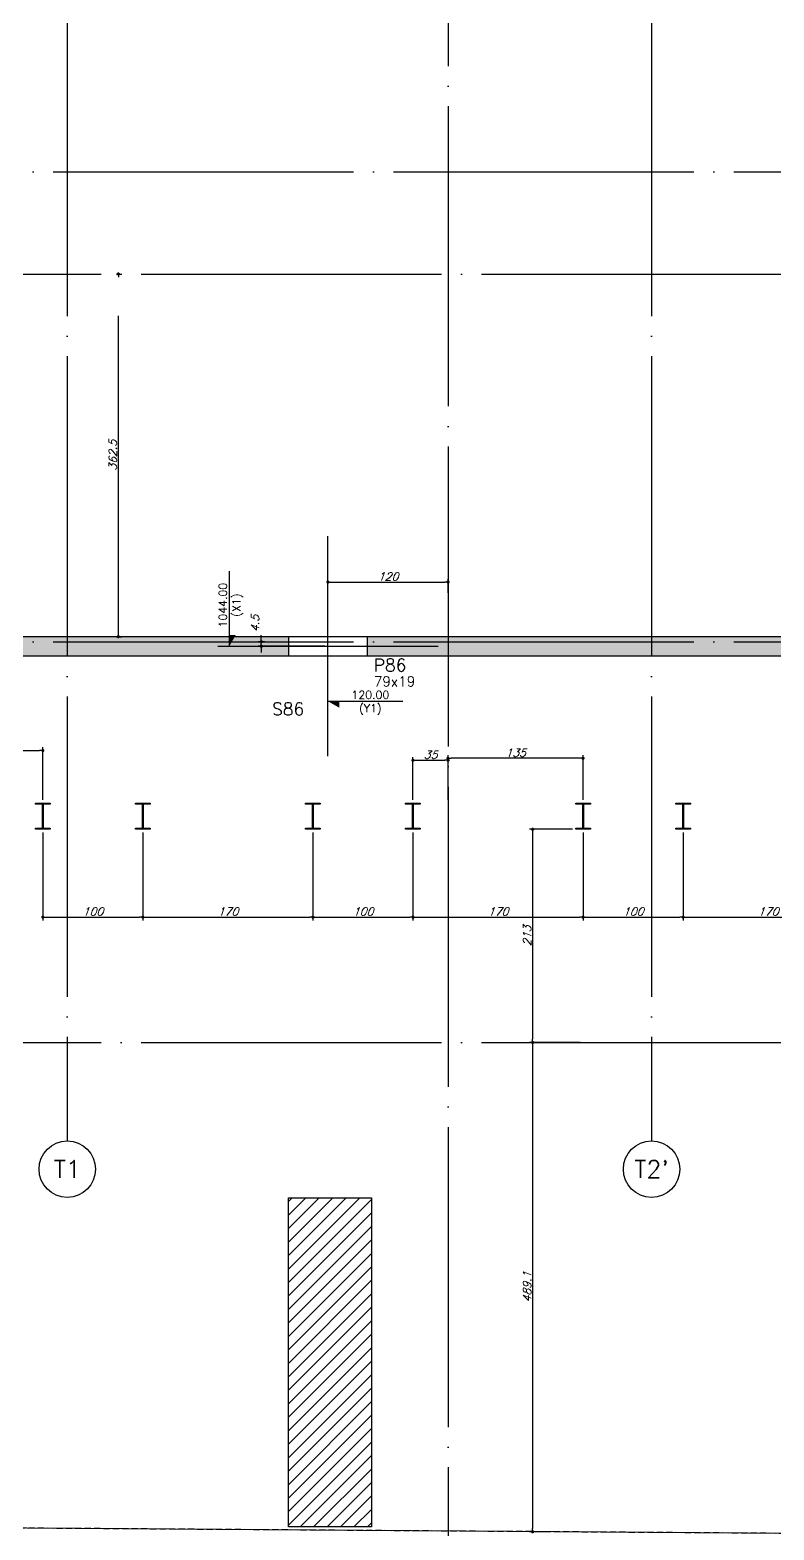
# Model space of a CAD drawing. Header units: millimetres. Extents: x -4281 to 5364, y -2128 to 2372.
# Drawn here: x -1127 to -384, y -1372 to 127 of the extents above; entities that cross this region are included whole.
import ezdxf
from ezdxf.enums import TextEntityAlignment as Align

# ---------------------------------------------------------------- set-up
doc = ezdxf.new("R2010")
doc.units = ezdxf.units.MM
doc.header["$LTSCALE"] = 50
for name, pattern in [('CONTINUO', [0, 0]), ('DASHED', [0.75, 0.5, -0.25]), ('EIXO', [6.8, 6, -0.4, 0, -0.4]), ('HIDDEN', [9.525, 6.35, -3.175])]:
    doc.linetypes.add(name, pattern=pattern)
doc.layers.add('A-DETL-MBND', color=5, linetype='Continuous', lineweight=9)
for name, color, linetype in [('F-ATRIBUTO', 6, 'Continuous'), ('F-AUX-RED', 1, 'Continuous'), ('F-BLOCOS-NOME', 3, 'Continuous'), ('F-COTAS', 106, 'Continuous'), ('F-COTAS-ACUMU-1', 94, 'Continuous'), ('F-COTAS_PM', 106, 'Continuous'), ('F-DIVISA', 6, 'Continuous'), ('F-EIXO', 12, 'EIXO'), ('F-EIXOS-DET', 1, 'Continuous'), ('F-EST-COTA', 1, 'Continuous'), ('F-LAJES', 3, 'Continuous'), ('F-PILARES-DIM', 172, 'Continuous'), ('F-PILARES-HACH', 174, 'Continuous'), ('F-PILARES-N', 170, 'Continuous'), ('F-PILARES-NOME', 170, 'Continuous'), ('F-PM_EST', 1, 'Continuous'), ('F-SOLIDO-EST', 252, 'Continuous'), ('F-TEXTO', 6, 'Continuous'), ('F-VIGAS', 3, 'Continuous'), ('TG', 7, 'CONTINUO')]:
    doc.layers.add(name, color=color, linetype=linetype)
doc.styles.add('COTA', font='SIMPLEX.SHX')
doc.styles.add('CP-TEXT-INCL', font='romans.shx', dxfattribs={"oblique": 20})
doc.styles.add('MCP', font='romans.shx')
doc.styles.add('ROMANS', font='romans.shx')
doc.dimstyles.new('CP-COTAS-50', dxfattribs={"dimscale": 0.64, "dimtxt": 12.5, "dimasz": 5, "dimexe": 5, "dimexo": 5, "dimgap": 2.5, "dimtad": 1, "dimdec": 1, "dimdsep": 46, "dimtxsty": 'CP-TEXT-INCL', "dimblk1": 'DOT', "dimblk2": 'DOT', "dimsah": 1, "dimcen": 9, "dimclrd": 256, "dimclre": 256, "dimclrt": 256, "dimadec": 0, "dimazin": 0, "dimtfac": 1, "dimtdec": 1, "dimtmove": 2, "dimatfit": 3, "dimldrblk": 'DOT', "dimfxl": 0, "dimtolj": 1, "dimarcsym": 0})

# ---------------------------------------------------------------- blocks, each defined once
blk = doc.blocks.new('*U4')
at = {"layer": 'F-EIXO'}
blk.add_line((0, 0), (7285, 0), dxfattribs=at)
at = {"layer": 'F-TEXTO', "style": 'ROMANS'}
blk.add_attdef('EIXO', text='', height=17.5, dxfattribs=at).set_placement((-28.2072, 0), align=Align.MIDDLE_CENTER)
blk = doc.blocks.new('*U5')
at = {"layer": 'F-EIXO'}
blk.add_line((0, 0), (7197, 0), dxfattribs=at)
at = {"layer": 'F-TEXTO', "style": 'ROMANS'}
blk.add_attdef('EIXO', text='', height=17.5, dxfattribs=at).set_placement((-28.2072, 0), align=Align.MIDDLE_CENTER)
blk = doc.blocks.new('*U234')
at = {"layer": 'F-EIXO'}
blk.add_line((0, 0), (0, -3674.9), dxfattribs=at)
at = {"layer": 'F-TEXTO', "style": 'ROMANS'}
blk.add_attdef('EIXO', text='', height=17.5, rotation=360, dxfattribs=at).set_placement((0, 28.2), align=Align.MIDDLE_CENTER)
blk = doc.blocks.new('*U13')
at = {"layer": 'F-EIXO'}
blk.add_line((0, 0), (0, -2825), dxfattribs=at)
at = {"layer": 'F-TEXTO', "style": 'ROMANS'}
blk.add_attdef('EIXO', text='', height=17.5, rotation=360, dxfattribs=at).set_placement((0, 28.2072), align=Align.MIDDLE_CENTER)
blk = doc.blocks.new('*U38')
at = {"color": 0}
for p, q in [((-4.371, -20.88), (-4.371, -19.38)), ((-2.4, -21.98), (-0.9, -21.98))]:
    blk.add_line(p, q, dxfattribs=at)
for points in [[(-4.371, -20.88), (-4.371, -20.653), (-4.241, -20.653), (-4.371, -20.653)], [(-2.4, -21.98), (-2.173, -21.98), (-2.173, -22.11), (-2.173, -21.98)]]:
    blk.add_solid(points, dxfattribs=at)
at = {"layer": 'F-EIXOS-DET'}
for p, q in [((-2.4, -23.08), (-2.4, -18.68)), ((-4.6, -20.88), (-0.2, -20.88))]:
    blk.add_line(p, q, dxfattribs=at)
at = {"layer": 'F-ATRIBUTO', "style": 'CP-TEXT-INCL', "oblique": 20, "flags": 1}
blk.add_attdef('ENCONTRO_EIXO', (-2.4, -20.88), '', height=0.05, dxfattribs=at)
blk.add_attdef('VALORMI', text='', height=0.05, dxfattribs=at).set_placement((-1.871, -21.017), align=Align.MIDDLE_CENTER)
at = {"layer": 'F-EST-COTA', "color": 2, "style": 'COTA', "flags": 1}
for tag, p in [('COTA_X', (-9.763, 0.589)), ('COTA_Y', (-9.785, 0.245))]:
    blk.add_attdef(tag, p, '', height=0.2, dxfattribs=at)
at = {"layer": 'F-EST-COTA', "color": 2, "style": 'COTA'}
blk.add_attdef('COTAX_CE-2', text='', height=0.16, rotation=90, dxfattribs=at).set_placement((-4.371, -20.059), align=Align.BOTTOM_CENTER)
blk.add_attdef('NOME_EIXO_X', text='', height=0.16, rotation=90, dxfattribs=at).set_placement((-4.311, -20.059), align=Align.TOP_CENTER)
blk.add_attdef('COTAY_CE-2', text='', height=0.16, dxfattribs=at).set_placement((-1.552, -21.98), align=Align.BOTTOM_CENTER)
blk.add_attdef('NOME_EIXO_Y', text='', height=0.16, dxfattribs=at).set_placement((-1.552, -22.04), align=Align.TOP_CENTER)
blk = doc.blocks.new('_DOT')
at = {"color": 0, "linetype": 'ByBlock'}
blk.add_line((-0.5, 0), (-1, 0), dxfattribs=at)
at = {"color": 0, "linetype": 'ByBlock', "const_width": 0.5}
blk.add_lwpolyline([(-0.25, 0, 1), (0.25, 0, 1)], format="xyb", close=True, dxfattribs=at)
blk = doc.blocks.new('*D186')
at = {"layer": 'DEFPOINTS', "color": 0, "transparency": 16777216}
for p in [(-896.1, -484.5), (-889.3, -484.5), (-829.5, -489)]:
    blk.add_point(p, dxfattribs=at)
at = {"layer": 'F-COTAS', "lineweight": -2, "transparency": 16777216}
for p, q in [((-896.1, -481.3), (-896.1, -478.1)), ((-892.5, -484.5), (-899.3, -484.5)), ((-832.7, -489), (-899.3, -489)), ((-896.1, -489), (-896.1, -484.5)), ((-896.1, -492.2), (-896.1, -495.4))]:
    blk.add_line(p, q, dxfattribs=at)
at = {"layer": 'F-COTAS', "lineweight": -2, "transparency": 16777216, "xscale": 3.2, "yscale": 3.2, "zscale": 3.2}
for p, rotation in [((-896.1, -484.5), 270), ((-896.1, -489), 90)]:
    blk.add_blockref('_DOT', p, dxfattribs=dict(at, rotation=rotation))
at = {"layer": 'F-COTAS', "transparency": 16777216, "insert": (-902.4, -466.4), "char_height": 8, "attachment_point": 5, "rotation": 90, "style": 'CP-TEXT-INCL'}
blk.add_mtext('\\A1;4.5', dxfattribs=at)
blk = doc.blocks.new('*D187')
at = {"layer": 'DEFPOINTS', "color": 0, "transparency": 16777216}
for p in [(-709.5, -424.9), (-709.5, -438.8), (-829.5, -489)]:
    blk.add_point(p, dxfattribs=at)
at = {"layer": 'F-COTAS', "lineweight": -2, "transparency": 16777216}
for p, q in [((-829.5, -485.8), (-829.5, -421.7)), ((-826.3, -424.9), (-712.7, -424.9)), ((-709.5, -435.6), (-709.5, -421.7))]:
    blk.add_line(p, q, dxfattribs=at)
at = {"layer": 'F-COTAS', "lineweight": -2, "transparency": 16777216, "xscale": 3.2, "yscale": 3.2, "zscale": 3.2, "rotation": 180}
blk.add_blockref('_DOT', (-829.5, -424.9), dxfattribs=at)
at = {"layer": 'F-COTAS', "lineweight": -2, "transparency": 16777216, "xscale": 3.2, "yscale": 3.2, "zscale": 3.2}
blk.add_blockref('_DOT', (-709.5, -424.9), dxfattribs=at)
at = {"layer": 'F-COTAS', "transparency": 16777216, "insert": (-769.5, -419.3), "char_height": 8, "attachment_point": 5, "style": 'CP-TEXT-INCL'}
blk.add_mtext('\\A1;120', dxfattribs=at)
blk = doc.blocks.new('A$C738E28E5')
at = {"layer": 'F-SOLIDO-EST'}
h = blk.add_hatch(color=256, dxfattribs=at)
h.dxf.hatch_style = 1
h.paths.add_polyline_path([(-869, -479.5), (-1219.5, -479.5), (-1219.5, -498.5), (-869, -498.5)])
h = blk.add_hatch(color=256, dxfattribs=at)
h.dxf.hatch_style = 1
h.paths.add_polyline_path([(-249.5, -479.5), (-790, -479.5), (-790, -498.5), (-249.5, -498.5)])
blk = doc.blocks.new('A$C3CB31523')
at = {"layer": 'F-VIGAS'}
for points in [[(-869, 4520.5), (-1219.5, 4520.5)], [(-249.5, 4520.5), (-790, 4520.5)], [(-1219.5, 4501.5), (-869, 4501.5)], [(-790, 4501.5), (-249.5, 4501.5)]]:
    blk.add_lwpolyline(points, dxfattribs=at)
at = {"layer": 'F-SOLIDO-EST'}
blk.add_blockref('A$C738E28E5', (0, 5000), dxfattribs=at)
blk = doc.blocks.new('Pilares W Gerdau - W250X38_5-590579-Térreo')
at = {"layer": 'F-PM_EST'}
for p, q in [((-7.35, 11.98), (-7.35, 13.1)), ((-7.35, 13.1), (7.35, 13.1)), ((-7.35, 13.1), (7.35, 13.1)), ((-7.35, 11.98), (-7.35, 13.1)), ((-0.33, 11.98), (-7.35, 11.98)), ((-0.33, 11.98), (-7.35, 11.98)), ((-0.33, -11.98), (-0.33, 11.98)), ((-0.33, -11.98), (-0.33, 11.98)), ((7.35, 11.98), (0.33, 11.98)), ((0.33, 11.98), (0.33, -11.98)), ((0.33, 11.98), (0.33, -11.98)), ((7.35, 11.98), (0.33, 11.98)), ((7.35, 13.1), (7.35, 11.98)), ((7.35, 13.1), (7.35, 11.98)), ((-7.35, -13.1), (-7.35, -11.98)), ((-7.35, -11.98), (-0.33, -11.98)), ((-7.35, -11.98), (-0.33, -11.98)), ((-7.35, -13.1), (-7.35, -11.98)), ((7.35, -13.1), (-7.35, -13.1)), ((7.35, -13.1), (-7.35, -13.1)), ((0.33, -11.98), (7.35, -11.98)), ((0.33, -11.98), (7.35, -11.98)), ((7.35, -11.98), (7.35, -13.1)), ((7.35, -11.98), (7.35, -13.1))]:
    blk.add_line(p, q, dxfattribs=at)
blk = doc.blocks.new('*D366')
at = {"layer": 'DEFPOINTS', "color": 0, "transparency": 16777216}
for p in [(-1114.5, -593.2), (-1114.5, -645.8), (-1264.5, -662.5)]:
    blk.add_point(p, dxfattribs=at)
at = {"layer": 'F-COTAS_PM', "lineweight": -2, "transparency": 16777216}
for p, q in [((-1264.5, -659.3), (-1264.5, -590)), ((-1261.3, -593.2), (-1117.7, -593.2)), ((-1114.5, -642.6), (-1114.5, -590))]:
    blk.add_line(p, q, dxfattribs=at)
at = {"layer": 'F-COTAS_PM', "lineweight": -2, "transparency": 16777216, "xscale": 3.2, "yscale": 3.2, "zscale": 3.2, "rotation": 180}
blk.add_blockref('_DOT', (-1264.5, -593.2), dxfattribs=at)
at = {"layer": 'F-COTAS_PM', "lineweight": -2, "transparency": 16777216, "xscale": 3.2, "yscale": 3.2, "zscale": 3.2}
blk.add_blockref('_DOT', (-1114.5, -593.2), dxfattribs=at)
at = {"layer": 'F-COTAS_PM', "transparency": 16777216, "insert": (-1189.5, -587.6), "char_height": 8, "attachment_point": 5, "style": 'CP-TEXT-INCL'}
blk.add_mtext('\\A1;150', dxfattribs=at)
blk = doc.blocks.new('*D367')
at = {"layer": 'DEFPOINTS', "color": 0, "transparency": 16777216}
for p in [(-1114.5, -672), (-1014.5, -672), (-1014.5, -759.8)]:
    blk.add_point(p, dxfattribs=at)
at = {"layer": 'F-COTAS_PM', "lineweight": -2, "transparency": 16777216}
for p, q in [((-1114.5, -675.2), (-1114.5, -763)), ((-1014.5, -675.2), (-1014.5, -763)), ((-1111.3, -759.8), (-1017.7, -759.8))]:
    blk.add_line(p, q, dxfattribs=at)
at = {"layer": 'F-COTAS_PM', "lineweight": -2, "transparency": 16777216, "xscale": 3.2, "yscale": 3.2, "zscale": 3.2, "rotation": 180}
blk.add_blockref('_DOT', (-1114.5, -759.8), dxfattribs=at)
at = {"layer": 'F-COTAS_PM', "lineweight": -2, "transparency": 16777216, "xscale": 3.2, "yscale": 3.2, "zscale": 3.2}
blk.add_blockref('_DOT', (-1014.5, -759.8), dxfattribs=at)
at = {"layer": 'F-COTAS_PM', "transparency": 16777216, "insert": (-1064.5, -754.2), "char_height": 8, "attachment_point": 5, "style": 'CP-TEXT-INCL'}
blk.add_mtext('\\A1;100', dxfattribs=at)
blk = doc.blocks.new('*D368')
at = {"layer": 'DEFPOINTS', "color": 0, "transparency": 16777216}
for p in [(-1014.5, -672), (-844.5, -672), (-844.5, -759.8)]:
    blk.add_point(p, dxfattribs=at)
at = {"layer": 'F-COTAS_PM', "lineweight": -2, "transparency": 16777216}
for p, q in [((-1014.5, -675.2), (-1014.5, -763)), ((-844.5, -675.2), (-844.5, -763)), ((-1011.3, -759.8), (-847.7, -759.8))]:
    blk.add_line(p, q, dxfattribs=at)
at = {"layer": 'F-COTAS_PM', "lineweight": -2, "transparency": 16777216, "xscale": 3.2, "yscale": 3.2, "zscale": 3.2, "rotation": 180}
blk.add_blockref('_DOT', (-1014.5, -759.8), dxfattribs=at)
at = {"layer": 'F-COTAS_PM', "lineweight": -2, "transparency": 16777216, "xscale": 3.2, "yscale": 3.2, "zscale": 3.2}
blk.add_blockref('_DOT', (-844.5, -759.8), dxfattribs=at)
at = {"layer": 'F-COTAS_PM', "transparency": 16777216, "insert": (-929.5, -754.2), "char_height": 8, "attachment_point": 5, "style": 'CP-TEXT-INCL'}
blk.add_mtext('\\A1;170', dxfattribs=at)
blk = doc.blocks.new('*D369')
at = {"layer": 'DEFPOINTS', "color": 0, "transparency": 16777216}
for p in [(-844.5, -672), (-744.5, -672), (-744.5, -759.8)]:
    blk.add_point(p, dxfattribs=at)
at = {"layer": 'F-COTAS_PM', "lineweight": -2, "transparency": 16777216}
for p, q in [((-844.5, -675.2), (-844.5, -763)), ((-744.5, -675.2), (-744.5, -763)), ((-841.3, -759.8), (-747.7, -759.8))]:
    blk.add_line(p, q, dxfattribs=at)
at = {"layer": 'F-COTAS_PM', "lineweight": -2, "transparency": 16777216, "xscale": 3.2, "yscale": 3.2, "zscale": 3.2, "rotation": 180}
blk.add_blockref('_DOT', (-844.5, -759.8), dxfattribs=at)
at = {"layer": 'F-COTAS_PM', "lineweight": -2, "transparency": 16777216, "xscale": 3.2, "yscale": 3.2, "zscale": 3.2}
blk.add_blockref('_DOT', (-744.5, -759.8), dxfattribs=at)
at = {"layer": 'F-COTAS_PM', "transparency": 16777216, "insert": (-794.5, -754.2), "char_height": 8, "attachment_point": 5, "style": 'CP-TEXT-INCL'}
blk.add_mtext('\\A1;100', dxfattribs=at)
blk = doc.blocks.new('*D370')
at = {"layer": 'DEFPOINTS', "color": 0, "transparency": 16777216}
for p in [(-744.5, -672), (-574.5, -672), (-574.5, -759.8)]:
    blk.add_point(p, dxfattribs=at)
at = {"layer": 'F-COTAS_PM', "lineweight": -2, "transparency": 16777216}
for p, q in [((-744.5, -675.2), (-744.5, -763)), ((-574.5, -675.2), (-574.5, -763)), ((-741.3, -759.8), (-577.7, -759.8))]:
    blk.add_line(p, q, dxfattribs=at)
at = {"layer": 'F-COTAS_PM', "lineweight": -2, "transparency": 16777216, "xscale": 3.2, "yscale": 3.2, "zscale": 3.2, "rotation": 180}
blk.add_blockref('_DOT', (-744.5, -759.8), dxfattribs=at)
at = {"layer": 'F-COTAS_PM', "lineweight": -2, "transparency": 16777216, "xscale": 3.2, "yscale": 3.2, "zscale": 3.2}
blk.add_blockref('_DOT', (-574.5, -759.8), dxfattribs=at)
at = {"layer": 'F-COTAS_PM', "transparency": 16777216, "insert": (-659.5, -754.2), "char_height": 8, "attachment_point": 5, "style": 'CP-TEXT-INCL'}
blk.add_mtext('\\A1;170', dxfattribs=at)
blk = doc.blocks.new('*D371')
at = {"layer": 'DEFPOINTS', "color": 0, "transparency": 16777216}
for p in [(-574.5, -672), (-474.5, -672), (-474.5, -759.8)]:
    blk.add_point(p, dxfattribs=at)
at = {"layer": 'F-COTAS_PM', "lineweight": -2, "transparency": 16777216}
for p, q in [((-574.5, -675.2), (-574.5, -763)), ((-474.5, -675.2), (-474.5, -763)), ((-571.3, -759.8), (-477.7, -759.8))]:
    blk.add_line(p, q, dxfattribs=at)
at = {"layer": 'F-COTAS_PM', "lineweight": -2, "transparency": 16777216, "xscale": 3.2, "yscale": 3.2, "zscale": 3.2, "rotation": 180}
blk.add_blockref('_DOT', (-574.5, -759.8), dxfattribs=at)
at = {"layer": 'F-COTAS_PM', "lineweight": -2, "transparency": 16777216, "xscale": 3.2, "yscale": 3.2, "zscale": 3.2}
blk.add_blockref('_DOT', (-474.5, -759.8), dxfattribs=at)
at = {"layer": 'F-COTAS_PM', "transparency": 16777216, "insert": (-524.5, -754.2), "char_height": 8, "attachment_point": 5, "style": 'CP-TEXT-INCL'}
blk.add_mtext('\\A1;100', dxfattribs=at)
blk = doc.blocks.new('*D372')
at = {"layer": 'DEFPOINTS', "color": 0, "transparency": 16777216}
for p in [(-474.5, -672), (-304.5, -672), (-304.5, -759.8)]:
    blk.add_point(p, dxfattribs=at)
at = {"layer": 'F-COTAS_PM', "lineweight": -2, "transparency": 16777216}
for p, q in [((-474.5, -675.2), (-474.5, -763)), ((-304.5, -675.2), (-304.5, -763)), ((-471.3, -759.8), (-307.7, -759.8))]:
    blk.add_line(p, q, dxfattribs=at)
at = {"layer": 'F-COTAS_PM', "lineweight": -2, "transparency": 16777216, "xscale": 3.2, "yscale": 3.2, "zscale": 3.2, "rotation": 180}
blk.add_blockref('_DOT', (-474.5, -759.8), dxfattribs=at)
at = {"layer": 'F-COTAS_PM', "lineweight": -2, "transparency": 16777216, "xscale": 3.2, "yscale": 3.2, "zscale": 3.2}
blk.add_blockref('_DOT', (-304.5, -759.8), dxfattribs=at)
at = {"layer": 'F-COTAS_PM', "transparency": 16777216, "insert": (-389.5, -754.2), "char_height": 8, "attachment_point": 5, "style": 'CP-TEXT-INCL'}
blk.add_mtext('\\A1;170', dxfattribs=at)
blk = doc.blocks.new('*D489')
at = {"layer": 'DEFPOINTS', "color": 0, "transparency": 16777216}
for p in [(-581.9, -672), (-624.9, -885), (-574.2, -885)]:
    blk.add_point(p, dxfattribs=at)
at = {"layer": 'F-COTAS', "lineweight": -2, "transparency": 16777216}
for p, q in [((-585.1, -672), (-628.1, -672)), ((-624.9, -675.2), (-624.9, -881.8)), ((-577.4, -885), (-628.1, -885))]:
    blk.add_line(p, q, dxfattribs=at)
at = {"layer": 'F-COTAS', "lineweight": -2, "transparency": 16777216, "xscale": 3.2, "yscale": 3.2, "zscale": 3.2}
for p, rotation in [((-624.9, -672), 90), ((-624.9, -885), 270)]:
    blk.add_blockref('_DOT', p, dxfattribs=dict(at, rotation=rotation))
at = {"layer": 'F-COTAS', "transparency": 16777216, "insert": (-630.5, -778.5), "char_height": 8, "attachment_point": 5, "rotation": 90, "style": 'CP-TEXT-INCL', "bg_fill": 3, "box_fill_scale": 1.1, "bg_fill_color": 256, "bg_fill_true_color": 13158600, "bg_fill_transparency": 0}
blk.add_mtext('\\A1;213', dxfattribs=at)
blk = doc.blocks.new('zw$25E5')
at = {"layer": 'TG', "color": 2, "linetype": 'CONTINUO'}
blk.add_polyline3d([(7902.9, 70.6, 0), (114.5, 124.8, 0)], dxfattribs=at)
blk = doc.blocks.new('*D523')
at = {"layer": 'DEFPOINTS', "color": 0, "transparency": 16777216}
for p in [(-603.5, -885), (-624.9, -1374.1), (-603.5, -1374.1)]:
    blk.add_point(p, dxfattribs=at)
at = {"layer": 'F-COTAS', "lineweight": -2, "transparency": 16777216}
for p, q in [((-606.7, -885), (-628.1, -885)), ((-624.9, -888.2), (-624.9, -1370.9)), ((-606.7, -1374.1), (-628.1, -1374.1))]:
    blk.add_line(p, q, dxfattribs=at)
at = {"layer": 'F-COTAS', "lineweight": -2, "transparency": 16777216, "xscale": 3.2, "yscale": 3.2, "zscale": 3.2}
for p, rotation in [((-624.9, -885), 90), ((-624.9, -1374.1), 270)]:
    blk.add_blockref('_DOT', p, dxfattribs=dict(at, rotation=rotation))
at = {"layer": 'F-COTAS', "transparency": 16777216, "insert": (-630.5, -1129.6), "char_height": 8, "attachment_point": 5, "rotation": 90, "style": 'CP-TEXT-INCL', "bg_fill": 3, "box_fill_scale": 1.1, "bg_fill_color": 256, "bg_fill_true_color": 13158600, "bg_fill_transparency": 0}
blk.add_mtext('\\A1;489.1', dxfattribs=at)
blk = doc.blocks.new('*D528')
at = {"layer": 'DEFPOINTS', "color": 0, "transparency": 16777216}
for p in [(-3630.8, -1353.1), (-709.5, -1373.4), (-3630.8, -1507.1)]:
    blk.add_point(p, dxfattribs=at)
at = {"layer": 'F-COTAS', "lineweight": -2, "transparency": 16777216}
for p, q in [((-3630.8, -1356.3), (-3630.8, -1510.3)), ((-709.5, -1376.6), (-709.5, -1510.3)), ((-712.7, -1507.1), (-3627.6, -1507.1))]:
    blk.add_line(p, q, dxfattribs=at)
at = {"layer": 'F-COTAS', "lineweight": -2, "transparency": 16777216, "xscale": 3.2, "yscale": 3.2, "zscale": 3.2, "rotation": 180}
blk.add_blockref('_DOT', (-3630.8, -1507.1), dxfattribs=at)
at = {"layer": 'F-COTAS', "lineweight": -2, "transparency": 16777216, "xscale": 3.2, "yscale": 3.2, "zscale": 3.2}
blk.add_blockref('_DOT', (-709.5, -1507.1), dxfattribs=at)
at = {"layer": 'F-COTAS', "transparency": 16777216, "insert": (-2170.1, -1501.5), "char_height": 8, "attachment_point": 5, "style": 'CP-TEXT-INCL', "bg_fill": 3, "box_fill_scale": 1.1, "bg_fill_color": 256, "bg_fill_true_color": 13158600, "bg_fill_transparency": 0}
blk.add_mtext('\\A1;2921.3', dxfattribs=at)
blk = doc.blocks.new('*D530')
at = {"layer": 'DEFPOINTS', "color": 0, "transparency": 16777216}
for p in [(-709.5, -1359.4), (730, -1359.4), (-709.5, -1457.7)]:
    blk.add_point(p, dxfattribs=at)
at = {"layer": 'F-COTAS', "lineweight": -2, "transparency": 16777216}
for p, q in [((-709.5, -1362.6), (-709.5, -1460.9)), ((730, -1362.6), (730, -1460.9)), ((726.8, -1457.7), (-706.3, -1457.7))]:
    blk.add_line(p, q, dxfattribs=at)
at = {"layer": 'F-COTAS', "lineweight": -2, "transparency": 16777216, "xscale": 3.2, "yscale": 3.2, "zscale": 3.2, "rotation": 180}
blk.add_blockref('_DOT', (-709.5, -1457.7), dxfattribs=at)
at = {"layer": 'F-COTAS', "lineweight": -2, "transparency": 16777216, "xscale": 3.2, "yscale": 3.2, "zscale": 3.2}
blk.add_blockref('_DOT', (730, -1457.7), dxfattribs=at)
at = {"layer": 'F-COTAS', "transparency": 16777216, "insert": (10.2, -1452.1), "char_height": 8, "attachment_point": 5, "style": 'CP-TEXT-INCL', "bg_fill": 3, "box_fill_scale": 1.1, "bg_fill_color": 256, "bg_fill_true_color": 13158600, "bg_fill_transparency": 0}
blk.add_mtext('\\A1;1439.5', dxfattribs=at)
blk = doc.blocks.new('*D531')
at = {"layer": 'DEFPOINTS', "color": 0, "transparency": 16777216}
for p in [(-709.5, -603), (-744.5, -645.8), (-709.5, -645.8)]:
    blk.add_point(p, dxfattribs=at)
at = {"layer": 'F-COTAS', "lineweight": -2, "transparency": 16777216}
for p, q in [((-744.5, -642.6), (-744.5, -599.8)), ((-741.3, -603), (-712.7, -603)), ((-709.5, -642.6), (-709.5, -599.8))]:
    blk.add_line(p, q, dxfattribs=at)
at = {"layer": 'F-COTAS', "lineweight": -2, "transparency": 16777216, "xscale": 3.2, "yscale": 3.2, "zscale": 3.2, "rotation": 180}
blk.add_blockref('_DOT', (-744.5, -603), dxfattribs=at)
at = {"layer": 'F-COTAS', "lineweight": -2, "transparency": 16777216, "xscale": 3.2, "yscale": 3.2, "zscale": 3.2}
blk.add_blockref('_DOT', (-709.5, -603), dxfattribs=at)
at = {"layer": 'F-COTAS', "transparency": 16777216, "insert": (-727, -597.4), "char_height": 8, "attachment_point": 5, "style": 'CP-TEXT-INCL', "bg_fill": 3, "box_fill_scale": 1.1, "bg_fill_color": 256, "bg_fill_true_color": 13158600, "bg_fill_transparency": 0}
blk.add_mtext('\\A1;35', dxfattribs=at)
blk = doc.blocks.new('*D532')
at = {"layer": 'DEFPOINTS', "color": 0, "transparency": 16777216}
for p in [(-709.5, -601), (-709.5, -645.8), (-574.5, -645.8)]:
    blk.add_point(p, dxfattribs=at)
at = {"layer": 'F-COTAS', "lineweight": -2, "transparency": 16777216}
for p, q in [((-709.5, -642.6), (-709.5, -597.8)), ((-574.5, -642.6), (-574.5, -597.8)), ((-577.7, -601), (-706.3, -601))]:
    blk.add_line(p, q, dxfattribs=at)
at = {"layer": 'F-COTAS', "lineweight": -2, "transparency": 16777216, "xscale": 3.2, "yscale": 3.2, "zscale": 3.2, "rotation": 180}
blk.add_blockref('_DOT', (-709.5, -601), dxfattribs=at)
at = {"layer": 'F-COTAS', "lineweight": -2, "transparency": 16777216, "xscale": 3.2, "yscale": 3.2, "zscale": 3.2}
blk.add_blockref('_DOT', (-574.5, -601), dxfattribs=at)
at = {"layer": 'F-COTAS', "transparency": 16777216, "insert": (-642, -595.4), "char_height": 8, "attachment_point": 5, "style": 'CP-TEXT-INCL', "bg_fill": 3, "box_fill_scale": 1.1, "bg_fill_color": 256, "bg_fill_true_color": 13158600, "bg_fill_transparency": 0}
blk.add_mtext('\\A1;135', dxfattribs=at)
blk = doc.blocks.new('*D534')
at = {"layer": 'DEFPOINTS', "color": 0, "linetype": 'HIDDEN', "transparency": 16777216}
for p in [(-1044.2, -117), (-1039, -117), (-1044.2, -479.5)]:
    blk.add_point(p, dxfattribs=at)
at = {"layer": 'F-COTAS', "linetype": 'HIDDEN', "lineweight": -2, "transparency": 16777216}
for p, q in [((-1041, -117), (-1035.8, -117)), ((-1039, -476.3), (-1039, -120.2)), ((-1041, -479.5), (-1035.8, -479.5))]:
    blk.add_line(p, q, dxfattribs=at)
at = {"layer": 'F-COTAS', "linetype": 'HIDDEN', "lineweight": -2, "transparency": 16777216, "xscale": 3.2, "yscale": 3.2, "zscale": 3.2}
for p, rotation in [((-1039, -117), 90), ((-1039, -479.5), 270)]:
    blk.add_blockref('_DOT', p, dxfattribs=dict(at, rotation=rotation))
at = {"layer": 'F-COTAS', "linetype": 'HIDDEN', "transparency": 16777216, "insert": (-1044.6, -298.3), "char_height": 8, "attachment_point": 5, "rotation": 90, "style": 'CP-TEXT-INCL'}
blk.add_mtext('\\A1;362.5', dxfattribs=at)

msp = doc.modelspace()

# ---------------------------------------------------------------- hatches: boundary and pattern name
at = {"layer": 'F-AUX-RED'}
h = msp.add_hatch(dxfattribs=at)
h.set_pattern_fill('ANSI31', color=256, scale=3)
h.paths.add_polyline_path([(-786, -1040.26), (-869, -1040.26), (-869, -1369.26), (-786, -1369.26)])
at = {"layer": 'F-PILARES-HACH'}
h = msp.add_hatch(dxfattribs=at)
h.set_pattern_fill('ANSI31', color=256, scale=50, style=0)
h.paths.add_polyline_path([(-1100, -738.5), (-1020, -738.5), (-1020, -658.5), (-1100, -658.5)], flags=16)
h = msp.add_hatch(dxfattribs=at)
h.set_pattern_fill('ANSI31', color=256, scale=50, style=0)
h.paths.add_polyline_path([(-669.5, -712.5), (-590.5, -712.5), (-590.5, -693.5), (-669.5, -693.5)], flags=16)
h = msp.add_hatch(dxfattribs=at)
h.set_pattern_fill('ANSI31', color=256, scale=50, style=0)
h.paths.add_polyline_path([(-1065, -948.5), (-1050, -948.5), (-1050, -908.5), (-1065, -908.5)], flags=16)
h = msp.add_hatch(dxfattribs=at)
h.set_pattern_fill('ANSI31', color=256, scale=50, style=0)
h.paths.add_polyline_path([(-1090, -1148.5), (-1050, -1148.5), (-1050, -1133.5), (-1090, -1133.5)], flags=16)

# ---------------------------------------------------------------- linework, layer by layer
at = {"layer": 'F-DIVISA', "color": 4, "linetype": 'DASHED', "ltscale": 0.25, "flags": 128}
msp.add_lwpolyline([(3296.03, 2024.21), (3571.4, 2024.21), (3587.77, 434.4), (4164.42, 438.38), (4170.81, -1407.31), (-3630.75, -1353.06), (-3665.01, 2024.21), (3277.95, 2024.21)], dxfattribs=at)
at = {"layer": 'F-EIXO', "color": 2, "linetype": 'Continuous'}
for centre in [(-1090, -1011.64), (-506, -1011.64)]:
    msp.add_circle(centre, 28.21, dxfattribs=at)
at = {"layer": 'F-LAJES'}
for p, q in [((-869, -1369.26), (-869, -1040.26)), ((-869, -1040.26), (-786, -1040.26)), ((-786, -1040.26), (-786, -1369.26)), ((-786, -1369.26), (-869, -1369.26))]:
    msp.add_line(p, q, dxfattribs=at)
at = {"layer": 'F-PILARES-N'}
msp.add_lwpolyline([(-869, -498.5), (-790, -498.5), (-790, -479.5), (-869, -479.5), (-869, -498.5)], dxfattribs=at)

# ---------------------------------------------------------------- block references
at = {"layer": 'A-DETL-MBND'}
for p in [(-1114.52, -658.89), (-1014.52, -658.89), (-844.52, -658.89), (-744.52, -658.89), (-574.52, -658.89), (-474.52, -658.89)]:
    msp.add_blockref('Pilares W Gerdau - W250X38_5-590579-Térreo', p, dxfattribs=at)
at = {"layer": 'F-COTAS-ACUMU-1', "xscale": 50, "yscale": 50, "zscale": 50}
msp.add_blockref('*U38', (-709.5, 555), dxfattribs=at).add_auto_attribs({'NOME_EIXO_X': '(X1)', 'NOME_EIXO_Y': '(Y1)', 'COTAY_CE-2': '120.00', 'COTAX_CE-2': '1044.00'})
at = {"layer": 'F-EIXO', "linetype": 'Continuous'}
for name, p in [('*U234', (-709.5, 2091.36)), ('*U13', (-1090, 1841.36)), ('*U13', (-506, 1841.36)), ('*U4', (-3824.8, -15)), ('*U5', (-3736.84, -117)), ('*U4', (-3824.8, -484.5)), ('*U5', (-3736.84, -885))]:
    msp.add_blockref(name, p, dxfattribs=at)
at = {"layer": 'F-VIGAS', "linetype": 'Continuous'}
msp.add_blockref('A$C3CB31523', (0, -5000), dxfattribs=at)
at = {"layer": 'TG'}
msp.add_blockref('zw$25E5', (-3745.25, -1477.84), dxfattribs=at)

# ---------------------------------------------------------------- texts
at = {"layer": 'F-BLOCOS-NOME', "linetype": 'Continuous', "style": 'MCP'}
msp.add_text('S86', height=12.5, dxfattribs=at).set_placement((-885.36, -557.96))
at = {"layer": 'F-PILARES-DIM', "linetype": 'Continuous', "style": 'MCP'}
msp.add_text('79x19', height=10, dxfattribs=at).set_placement((-783.75, -529.12))
at = {"layer": 'F-PILARES-NOME', "linetype": 'Continuous', "style": 'MCP'}
msp.add_text('P86', height=12.5, dxfattribs=at).set_placement((-783.75, -514.12))
at = {"layer": 'F-TEXTO', "linetype": 'Continuous', "style": 'ROMANS'}
for s, p in [('T1', (-1090, -1011.64)), ("T2'", (-506, -1011.64))]:
    msp.add_text(s, height=17.5, dxfattribs=at).set_placement(p, align=Align.MIDDLE_CENTER)

# ---------------------------------------------------------------- dimensions: what is measured, and where the dimension line sits
at = {"layer": 'F-COTAS', "linetype": 'HIDDEN'}
dim = msp.add_linear_dim(base=(-1039, -117), p1=(-1044.25, -479.5), p2=(-1044.25, -117), angle=90, dimstyle='CP-COTAS-50', dxfattribs=at)
dim.commit()
dim.dimension.update_dxf_attribs({"geometry": '*D534', "text_midpoint": (-1044.6, -298.25)})
at = {"layer": 'F-COTAS'}
dim = msp.add_linear_dim(base=(-709.5, -424.86), p1=(-829.5, -489), p2=(-709.5, -438.8), dimstyle='CP-COTAS-50', dxfattribs=at)
dim.commit()
dim.dimension.update_dxf_attribs({"geometry": '*D187', "text_midpoint": (-769.5, -419.26)})
dim = msp.add_linear_dim(base=(-896.13, -484.5), p1=(-829.5, -489), p2=(-889.31, -484.5), angle=90, dimstyle='CP-COTAS-50', dxfattribs=at)
dim.commit()
dim.dimension.update_dxf_attribs({"geometry": '*D186', "text_midpoint": (-902.38, -466.38), "dimtype": 160})
at = {"layer": 'F-COTAS_PM'}
for base, p1, p2, picture, middle in [((-1114.52, -593.22), (-1264.52, -662.52), (-1114.52, -645.79), '*D366', (-1189.52, -587.62)), ((-1014.52, -759.77), (-1114.52, -671.99), (-1014.52, -671.99), '*D367', (-1064.52, -754.17)), ((-844.52, -759.77), (-1014.52, -671.99), (-844.52, -671.99), '*D368', (-929.52, -754.17)), ((-744.52, -759.77), (-844.52, -671.99), (-744.52, -671.99), '*D369', (-794.52, -754.17)), ((-574.52, -759.77), (-744.52, -671.99), (-574.52, -671.99), '*D370', (-659.52, -754.17)), ((-474.52, -759.77), (-574.52, -671.99), (-474.52, -671.99), '*D371', (-524.52, -754.17)), ((-304.52, -759.77), (-474.52, -671.99), (-304.52, -671.99), '*D372', (-389.52, -754.17))]:
    dim = msp.add_linear_dim(base=base, p1=p1, p2=p2, dimstyle='CP-COTAS-50', override={"dimfxl": 10}, dxfattribs=at)
    dim.commit()
    dim.dimension.update_dxf_attribs({"geometry": picture, "text_midpoint": middle})

# ---------------------------------------------------------------- next in the draw order: dimensions: what is measured, and where the dimension line sits
at = {"layer": 'F-COTAS'}
for base, p1, p2, picture, middle in [((-709.5, -602.97), (-744.52, -645.79), (-709.5, -645.79), '*D531', (-727.01, -597.37)), ((-3630.755, -1507.0975), (-709.5, -1373.3717), (-3630.755, -1353.0575), '*D528', (-2170.1275, -1501.4975))]:
    dim = msp.add_linear_dim(base=base, p1=p1, p2=p2, dimstyle='CP-COTAS-50', override={"dimtfill": 1, "dimarcsym": 2}, dxfattribs=at)
    dim.commit()
    dim.dimension.update_dxf_attribs({"geometry": picture, "text_midpoint": middle})
dim = msp.add_linear_dim(base=(-624.88, -885), p1=(-581.87, -671.99), p2=(-574.19, -885), angle=90, dimstyle='CP-COTAS-50', override={"dimtfill": 1, "dimarcsym": 2}, dxfattribs=at)
dim.commit()
dim.dimension.update_dxf_attribs({"geometry": '*D489', "text_midpoint": (-630.48, -778.5)})

# ---------------------------------------------------------------- next in the draw order: dimensions: what is measured, and where the dimension line sits
dim = msp.add_linear_dim(base=(-709.5, -600.97), p1=(-574.52, -645.79), p2=(-709.5, -645.79), dimstyle='CP-COTAS-50', override={"dimtfill": 1, "dimarcsym": 2}, dxfattribs=at)
dim.commit()
dim.dimension.update_dxf_attribs({"geometry": '*D532', "text_midpoint": (-642.01, -595.37)})
dim = msp.add_linear_dim(base=(-624.88, -1374.11), p1=(-603.53, -885), p2=(-603.53, -1374.11), angle=90, dimstyle='CP-COTAS-50', override={"dimtfill": 1, "dimarcsym": 2}, dxfattribs=at)
dim.commit()
dim.dimension.update_dxf_attribs({"geometry": '*D523', "text_midpoint": (-630.48, -1129.55)})

# ---------------------------------------------------------------- next in the draw order: dimensions: what is measured, and where the dimension line sits
dim = msp.add_linear_dim(base=(-709.5, -1457.66), p1=(729.98, -1359.43), p2=(-709.5, -1359.43), dimstyle='CP-COTAS-50', override={"dimtfill": 1, "dimarcsym": 2}, dxfattribs=at)
dim.commit()
dim.dimension.update_dxf_attribs({"geometry": '*D530', "text_midpoint": (10.24, -1452.06)})

doc.saveas('drawing.dxf')
